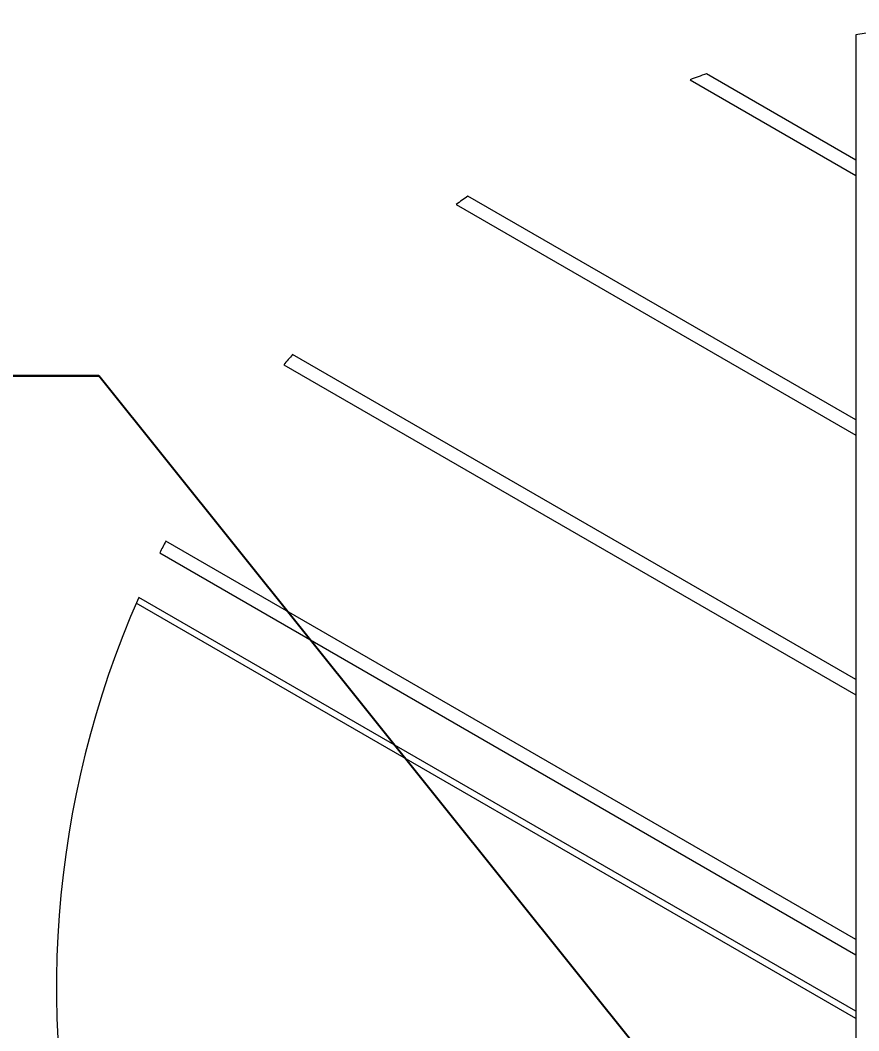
# Model space of a CAD drawing. Header units: inches. Extents: x 0.03 to 2.74, y 0.01 to 1.91.
# Drawn here: x 1.6453 to 1.7771, y 1.2369 to 1.3957 of the extents above; entities that cross this region are included whole.
import ezdxf

# ---------------------------------------------------------------- set-up
doc = ezdxf.new("R2010")
doc.units = ezdxf.units.IN
doc.header["$MEASUREMENT"] = 0
doc.layers.add('SLD-0_0', color=7, linetype='Continuous')
doc.styles.add('SLDTEXTSTYLE0', font='TXT', dxfattribs={"width": 0.75})
doc.dimstyles.new('SLDDIMSTYLE1', dxfattribs={"dimtxt": 0.18, "dimasz": 0.01083333333333333, "dimexe": 0, "dimexo": 0.0625, "dimgap": 0, "dimtad": 0, "dimtih": 1, "dimtoh": 1, "dimdec": 0, "dimrnd": 1e-09, "dimzin": 0, "dimdsep": 46, "dimtxsty": 'Standard', "dimsah": 1, "dimcen": 0.09, "dimadec": 0, "dimazin": 0, "dimtfac": 0.01083333333333333, "dimtdec": 0, "dimtofl": 0, "dimtmove": 0, "dimatfit": 3, "dimfxl": 1, "dimfrac": 2, "dimtolj": 1, "dimtzin": 0, "dimarcsym": 0})

# ---------------------------------------------------------------- blocks, each defined once
blk = doc.blocks.new('SW_NOTE_36')
at = {"layer": 'SLD-0_0', "color": 0}
for p, q in [((-0.07193285331312173, -7.284927983104701e-16), (0, -7.284927983104701e-16)), ((0, -7.284927983104701e-16), (-0.07193285331312173, -7.284927983104701e-16)), ((-0.07193285331312173, -7.284927983104701e-16), (0, -7.284927983104701e-16)), ((0, -7.284927983104701e-16), (-0.07193285331312173, -7.284927983104701e-16)), ((-0.07193285331312173, -7.284927983104701e-16), (0, -7.284927983104701e-16)), ((0, -7.284927983104701e-16), (-0.07193285331312173, -7.284927983104701e-16))]:
    blk.add_line(p, q, dxfattribs=at)
at = {"layer": 'SLD-0_0', "color": 0, "char_height": 0.01148293963254593, "attachment_point": 1, "style": 'SLDTEXTSTYLE0'}
for s, insert in [('3/8"', (-0.07142639023296192, 0.03009920391843023)), ('%%c', (-0.03877975431413034, 0.03009920391843023)), ('LAG BOLT', (-0.07142639023296192, 0.01525112475026337))]:
    blk.add_mtext(s, dxfattribs=dict(at, insert=insert))

msp = doc.modelspace()

# ---------------------------------------------------------------- linework, layer by layer
at = {"color": 7, "linetype": 'Continuous', "lineweight": 15}
for p, q in [((1.776631376541753, 1.393387130939843), (1.776631376541753, 1.197361534110932)), ((1.776631376541753, 1.373723230098904), (1.753158723255403, 1.387273704673776)), ((1.750586102307873, 1.386353293973106), (1.776631376541753, 1.37131767033258)), ((1.776631376541753, 1.332896199514023), (1.715688501892375, 1.368077782426708)), ((1.71382499630864, 1.3667479808998), (1.776631376541753, 1.330490620192369)), ((1.776631376541753, 1.292069168929142), (1.688116445296015, 1.343167753745041)), ((1.686740727855087, 1.341556355471162), (1.776631376541753, 1.289663589607488)), ((1.776631376541753, 1.251242099233602), (1.668190913699678, 1.313843441835327)), ((1.667240329125357, 1.311986663284992), (1.776631376541753, 1.248836559022607)), ((1.776631376541753, 1.239941856441637), (1.663941677453885, 1.304996219594749))]:
    msp.add_line(p, q, dxfattribs=at)
at = {"color": 8, "linetype": 'Continuous', "lineweight": 15}
msp.add_line((1.776631376541753, 1.238832482590552), (1.663554286373504, 1.304110519604209), dxfattribs=at)
at = {"color": 7, "linetype": 'Continuous', "lineweight": 0}
for centre, radius, start, end in [((1.803111248421791, 1.243598988376864), 0.1521107204218378, 79.97470833804138, 100.0252916619585), ((1.803048670783247, 1.243771797118936), 0.1519269704042341, 109.1705450210007, 110.2009882223461), ((1.803192856620833, 1.243483726196627), 0.1522520638425252, 125.0809680443574, 125.9425005296348), ((1.80403998844585, 1.242806071481772), 0.1533321072806506, 139.115376290328, 139.9071071983936), ((1.803363847602053, 1.243469446714204), 0.1523949515209864, 152.497525646362, 153.2817888569363), ((1.803111396729592, 1.243598303373703), 0.152111521192728, 156.1942251193258, 195.2191886054178)]:
    msp.add_arc(centre, radius, start, end, dxfattribs=at)

# ---------------------------------------------------------------- block references
at = {"layer": 'SLD-0_0', "color": 7}
msp.add_blockref('SW_NOTE_36', (1.657672135902798, 1.339822495450101), dxfattribs=at)

# ---------------------------------------------------------------- leaders
msp.add_leader([(1.756647690250351, 1.216212876160643), (1.657672135902798, 1.339822495450101)], dimstyle='SLDDIMSTYLE1', override={"dimscale": 1, "dimgap": 0, "dimtad": 0, "dimclrd": 0}, dxfattribs=at)

doc.saveas('drawing.dxf')
